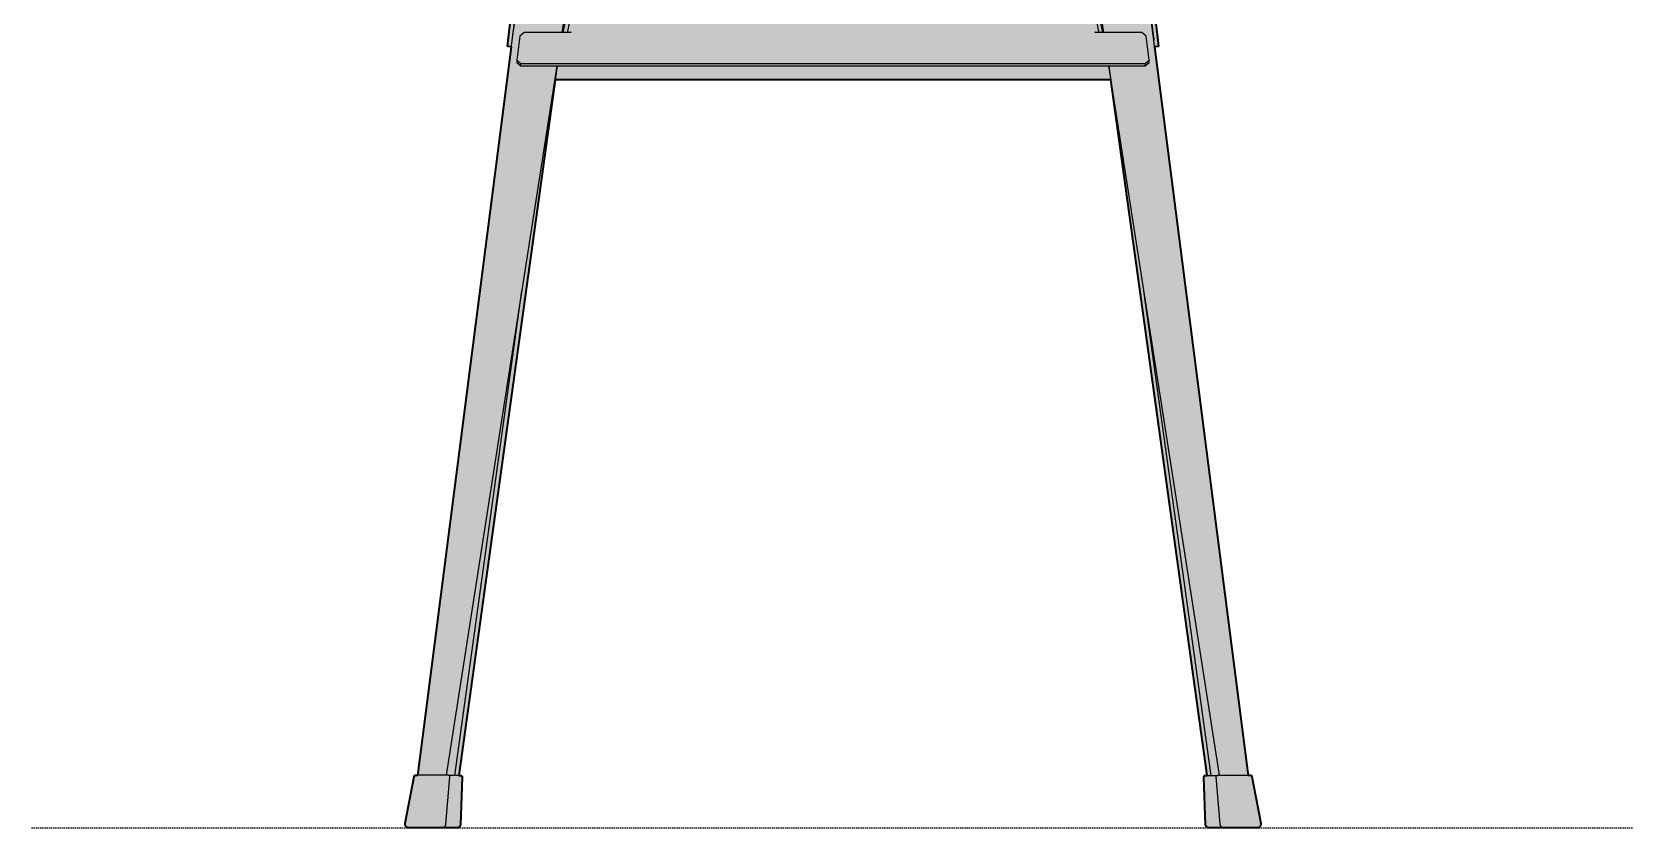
# Model space of a CAD drawing. Header units: millimetres. Extents: x 0 to 1796, y -875 to 809.
# Drawn here: x 0 to 814, y 0 to 404 of the extents above; entities that cross this region are included whole.
import ezdxf

# ---------------------------------------------------------------- set-up
doc = ezdxf.new("R2010")
doc.units = ezdxf.units.MM
doc.linetypes.add('Dots', pattern=[1, 0, -1])
doc.layers.add('Blocks', color=7, linetype='Continuous')
doc.layers.add('Blocks$Fill', color=7, linetype='Continuous', true_color=0xffffff)
for name, color, linetype, lineweight, true_color in [('Blocks$Inner', 7, 'Continuous', 25, 0x007f00), ('Blocks$Outline', 7, 'Continuous', 35, 0xff3f3f), ('Groud', 7, 'Dots', 25, 0x243775)]:
    doc.layers.add(name, color=color, linetype=linetype, lineweight=lineweight, true_color=true_color)

# ---------------------------------------------------------------- blocks, each defined once
blk = doc.blocks.new('Result Dining Chair Front')
at = {"layer": 'Blocks$Fill'}
h = blk.add_hatch(color=256, dxfattribs=at)
h.paths.add_polyline_path([(258.42, 628.33), (233.6, 632.65), (225.09, 634.35), (223.87, 634.62), (222.66, 634.93), (221.46, 635.28), (220.27, 635.66), (219.09, 636.08), (217.93, 636.54), (216.78, 637.03), (215.65, 637.56), (214.38, 638.2), (213.14, 638.89), (211.92, 639.62), (210.72, 640.4), (209.55, 641.21), (208.41, 642.06), (207.3, 642.95), (206.22, 643.87), (205.17, 644.84), (204.16, 645.83), (203.18, 646.87), (202.23, 647.93), (201.33, 649.03), (200.67, 649.86), (200.04, 650.71), (199.43, 651.58), (198.84, 652.47), (198.28, 653.37), (197.73, 654.29), (197.21, 655.22), (196.71, 656.17), (196.24, 657.12), (195.79, 658.09), (195.37, 659.07), (194.97, 660.06), (194.6, 661.06), (194.25, 662.06), (193.93, 663.07), (193.64, 664.09), (193.3, 665.4), (193.02, 666.71), (192.89, 667.36), (192.78, 668.01), (192.67, 668.67), (192.58, 669.32), (192.5, 669.98), (192.44, 670.63), (192.38, 671.29), (192.34, 671.96), (192.28, 673.29), (192.27, 674.64), (192.51, 697.75), (193.27, 714.4), (194.54, 731.01), (196.35, 747.58), (198.66, 764.08), (201.5, 780.5), (201.72, 781.51), (201.97, 782.51), (202.25, 783.5), (202.57, 784.49), (202.92, 785.46), (203.3, 786.42), (203.71, 787.36), (204.16, 788.29), (204.64, 789.21), (205.15, 790.11), (205.68, 790.99), (206.25, 791.85), (206.85, 792.69), (207.47, 793.51), (208.12, 794.31), (208.8, 795.09), (209.51, 795.85), (210.24, 796.58), (210.99, 797.28), (211.77, 797.96), (212.57, 798.61), (213.39, 799.24), (214.23, 799.84), (215.09, 800.4), (215.97, 800.94), (216.87, 801.45), (217.78, 801.93), (218.71, 802.38), (219.66, 802.79), (220.62, 803.18), (221.56, 803.52), (222.51, 803.83), (223.46, 804.1), (224.43, 804.35), (225.41, 804.56), (226.39, 804.75), (227.38, 804.9), (228.37, 805.02), (229.36, 805.1), (230.36, 805.15), (304.25, 808.42), (407.02, 808.9), (534.04, 807.62), (584.67, 805.1), (585.67, 805.02), (586.66, 804.9), (587.64, 804.75), (588.63, 804.56), (589.6, 804.35), (590.57, 804.1), (591.53, 803.83), (592.48, 803.52), (593.42, 803.18), (594.37, 802.79), (595.32, 802.38), (596.25, 801.93), (597.16, 801.45), (598.06, 800.94), (598.94, 800.4), (599.8, 799.84), (600.65, 799.24), (601.47, 798.61), (602.27, 797.96), (603.04, 797.28), (603.8, 796.58), (604.53, 795.85), (605.23, 795.09), (605.91, 794.31), (606.56, 793.51), (607.19, 792.69), (607.78, 791.85), (608.35, 790.99), (608.89, 790.11), (609.4, 789.21), (609.87, 788.29), (610.32, 787.36), (610.73, 786.42), (611.12, 785.46), (611.47, 784.49), (611.78, 783.5), (612.07, 782.51), (612.32, 781.51), (612.53, 780.5), (615.37, 764.08), (617.69, 747.58), (619.49, 731.01), (620.77, 714.4), (621.52, 697.75), (621.76, 681.09), (621.75, 673.29), (621.7, 671.96), (621.65, 671.29), (621.6, 670.63), (621.53, 669.98), (621.45, 669.32), (621.36, 668.67), (621.26, 668.01), (621.14, 667.36), (621.02, 666.71), (620.73, 665.4), (620.39, 664.09), (620.1, 663.07), (619.78, 662.06), (619.44, 661.06), (619.06, 660.06), (618.67, 659.07), (618.24, 658.09), (617.79, 657.12), (617.32, 656.17), (616.82, 655.22), (616.3, 654.29), (615.76, 653.37), (615.19, 652.47), (614.6, 651.58), (613.99, 650.71), (613.36, 649.86), (612.71, 649.03), (611.8, 647.93), (610.85, 646.87), (609.87, 645.83), (608.86, 644.84), (607.81, 643.87), (606.73, 642.95), (605.62, 642.06), (604.48, 641.21), (603.31, 640.4), (602.12, 639.62), (600.89, 638.89), (599.65, 638.2), (598.38, 637.56), (597.25, 637.03), (596.1, 636.54), (594.94, 636.08), (593.76, 635.66), (592.58, 635.28), (591.38, 634.93), (590.17, 634.62), (588.95, 634.35), (580.43, 632.65), (559.9, 628.97), (555.61, 628.33), (555.26, 601.27), (555.71, 573.48), (559.98, 477.44), (581.82, 479.76), (610.01, 483.78), (621.86, 485.74), (622.31, 485.8), (622.76, 485.84), (623.21, 485.88), (623.64, 485.9), (624.07, 485.92), (624.49, 485.93), (624.9, 485.92), (625.3, 485.91), (625.7, 485.89), (626.09, 485.86), (626.47, 485.81), (626.84, 485.76), (627.21, 485.7), (627.57, 485.63), (627.92, 485.55), (628.26, 485.47), (628.6, 485.37), (628.93, 485.26), (629.25, 485.14), (629.56, 485.02), (629.86, 484.88), (630.01, 484.81), (630.16, 484.74), (630.3, 484.66), (630.45, 484.59), (630.59, 484.51), (630.73, 484.42), (630.87, 484.34), (631, 484.25), (631.14, 484.16), (631.27, 484.07), (631.4, 483.98), (631.53, 483.88), (631.65, 483.79), (631.78, 483.69), (631.9, 483.58), (632.02, 483.48), (632.14, 483.37), (632.25, 483.26), (632.37, 483.15), (632.48, 483.04), (632.59, 482.92), (632.7, 482.8), (632.81, 482.68), (632.91, 482.56), (633.01, 482.44), (633.11, 482.31), (633.21, 482.18), (633.31, 482.05), (633.5, 481.78), (633.68, 481.51), (633.85, 481.22), (634.01, 480.92), (634.17, 480.62), (634.32, 480.31), (634.46, 479.99), (634.59, 479.66), (634.71, 479.32), (634.83, 478.98), (634.94, 478.62), (635.04, 478.26), (635.13, 477.89), (635.22, 477.51), (635.29, 477.12), (635.36, 476.73), (635.42, 476.33), (635.47, 475.91), (635.52, 475.49), (635.55, 475.07), (635.58, 474.63), (635.6, 474.18), (635.61, 473.73), (635.61, 472.8), (635.58, 471.84), (635.55, 471.22), (635.5, 470.61), (635.44, 470.01), (635.36, 469.4), (635.27, 468.81), (635.16, 468.22), (635.04, 467.63), (634.89, 467.05), (634.74, 466.47), (634.56, 465.89), (634.38, 465.32), (634.17, 464.75), (633.95, 464.19), (633.71, 463.62), (633.46, 463.06), (633.18, 462.49), (632.8, 461.76), (632.4, 461.04), (631.97, 460.34), (631.51, 459.65), (631.04, 458.97), (630.54, 458.32), (630.02, 457.68), (629.48, 457.06), (628.8, 456.32), (628.1, 455.6), (627.38, 454.9), (626.65, 454.21), (625.9, 453.54), (625.13, 452.89), (624.35, 452.25), (623.55, 451.64), (622.74, 451.04), (621.92, 450.46), (621.08, 449.9), (620.23, 449.36), (619.37, 448.84), (618.5, 448.34), (617.62, 447.86), (616.06, 447.07), (614.35, 446.28), (613.26, 445.81), (612.16, 445.37), (611.05, 444.95), (609.93, 444.55), (608.8, 444.18), (607.66, 443.84), (606.52, 443.52), (603.64, 442.77), (600.75, 442.07), (597.84, 441.42), (594.92, 440.83), (592, 440.29), (589.06, 439.79), (586.12, 439.36), (583.17, 438.97), (571.39, 437.66), (571.5, 428.91), (571.47, 427.46), (571.42, 426.02), (571.33, 424.58), (571.23, 423.14), (570.68, 417.41), (570.62, 415.97), (570.61, 414.52), (570.64, 413.08), (570.73, 411.64), (570.86, 410.21), (571.04, 408.78), (572.33, 398.6), (572.46, 397.04), (570.44, 396.97), (618.01, 26.78), (619.17, 26.78), (619.2, 26.78), (619.23, 26.78), (619.25, 26.77), (619.28, 26.77), (619.31, 26.76), (619.34, 26.76), (619.36, 26.75), (619.39, 26.74), (619.42, 26.73), (619.44, 26.72), (619.47, 26.71), (619.49, 26.7), (619.52, 26.69), (619.54, 26.67), (619.56, 26.66), (619.59, 26.65), (619.61, 26.63), (619.63, 26.61), (619.65, 26.6), (619.68, 26.58), (619.7, 26.56), (619.72, 26.54), (619.73, 26.52), (619.75, 26.5), (619.77, 26.48), (619.79, 26.45), (619.8, 26.43), (619.82, 26.41), (619.83, 26.38), (619.85, 26.36), (619.86, 26.34), (619.87, 26.31), (619.88, 26.29), (619.89, 26.26), (619.9, 26.23), (619.91, 26.21), (619.92, 26.18), (619.92, 26.15), (619.93, 26.13), (624.35, 2.49), (624.37, 2.43), (624.38, 2.36), (624.39, 2.29), (624.4, 2.22), (624.41, 2.15), (624.41, 2.08), (624.41, 2.02), (624.41, 1.95), (624.41, 1.88), (624.4, 1.81), (624.39, 1.74), (624.38, 1.67), (624.37, 1.61), (624.36, 1.54), (624.34, 1.47), (624.32, 1.41), (624.3, 1.34), (624.28, 1.28), (624.25, 1.21), (624.22, 1.15), (624.19, 1.09), (624.16, 1.03), (624.13, 0.97), (624.09, 0.91), (624.05, 0.85), (624.01, 0.8), (623.97, 0.74), (623.92, 0.69), (623.88, 0.64), (623.83, 0.59), (623.78, 0.54), (623.73, 0.5), (623.68, 0.45), (623.62, 0.41), (623.57, 0.37), (623.51, 0.33), (623.45, 0.29), (623.4, 0.26), (623.33, 0.23), (623.27, 0.2), (623.21, 0.17), (623.15, 0.14), (623.08, 0.12), (623.02, 0.09), (622.95, 0.07), (622.89, 0.06), (622.82, 0.04), (622.75, 0.03), (622.68, 0.02), (622.62, 0.01), (622.55, 0), (622.48, 0), (622.41, 0), (605.77, 0), (598.26, -0.01), (598.21, -0.01), (598.16, 0), (598.12, 0), (598.07, 0.01), (598.02, 0.01), (597.97, 0.02), (597.93, 0.03), (597.88, 0.04), (597.83, 0.05), (597.79, 0.06), (597.74, 0.07), (597.69, 0.09), (597.65, 0.1), (597.6, 0.12), (597.56, 0.14), (597.51, 0.16), (597.47, 0.18), (597.42, 0.2), (597.38, 0.22), (597.34, 0.24), (597.3, 0.27), (597.25, 0.29), (597.21, 0.32), (597.17, 0.34), (597.13, 0.37), (597.1, 0.4), (597.06, 0.43), (597.02, 0.46), (596.99, 0.49), (596.95, 0.52), (596.92, 0.55), (596.89, 0.58), (596.86, 0.61), (596.83, 0.65), (596.8, 0.68), (596.77, 0.71), (596.74, 0.75), (596.71, 0.78), (596.68, 0.82), (596.66, 0.85), (596.63, 0.89), (596.61, 0.93), (596.59, 0.97), (596.56, 1.01), (596.54, 1.05), (596.52, 1.09), (596.5, 1.13), (596.48, 1.17), (596.46, 1.21), (596.45, 1.25), (596.43, 1.29), (596.42, 1.33), (596.4, 1.38), (596.39, 1.42), (596.38, 1.46), (596.36, 1.51), (596.35, 1.55), (596.34, 1.59), (596.34, 1.64), (596.33, 1.68), (596.32, 1.72), (596.32, 1.77), (596.31, 1.81), (595.49, 25.83), (595.48, 25.86), (595.49, 25.88), (595.49, 25.9), (595.49, 25.91), (595.49, 25.93), (595.49, 25.95), (595.49, 25.97), (595.5, 25.99), (595.5, 26), (595.5, 26.02), (595.51, 26.04), (595.51, 26.06), (595.52, 26.08), (595.52, 26.1), (595.53, 26.11), (595.53, 26.13), (595.54, 26.15), (595.55, 26.17), (595.56, 26.18), (595.57, 26.2), (595.57, 26.22), (595.58, 26.24), (595.59, 26.25), (595.6, 26.27), (595.61, 26.29), (595.62, 26.3), (595.64, 26.32), (595.65, 26.34), (595.66, 26.35), (595.67, 26.37), (595.69, 26.38), (595.7, 26.4), (595.71, 26.41), (595.73, 26.43), (595.74, 26.44), (595.76, 26.45), (595.77, 26.47), (595.79, 26.48), (595.8, 26.49), (595.82, 26.5), (595.83, 26.51), (595.85, 26.52), (595.87, 26.53), (595.88, 26.54), (595.9, 26.55), (595.92, 26.56), (595.93, 26.57), (595.95, 26.58), (595.97, 26.59), (595.98, 26.59), (596, 26.6), (596.02, 26.61), (596.04, 26.61), (596.05, 26.62), (596.07, 26.62), (596.09, 26.63), (596.11, 26.63), (596.12, 26.64), (596.14, 26.64), (596.16, 26.64), (596.18, 26.65), (596.19, 26.65), (596.21, 26.65), (597.01, 26.65), (597.21, 26.65), (548.13, 380.21), (407.02, 380.21), (265.9, 380.21), (216.82, 26.65), (217.82, 26.65), (217.84, 26.65), (217.86, 26.65), (217.87, 26.64), (217.89, 26.64), (217.91, 26.64), (217.93, 26.63), (217.94, 26.63), (217.96, 26.62), (217.98, 26.62), (218, 26.61), (218.01, 26.61), (218.03, 26.6), (218.05, 26.59), (218.07, 26.59), (218.08, 26.58), (218.1, 26.57), (218.12, 26.56), (218.13, 26.55), (218.15, 26.54), (218.17, 26.53), (218.18, 26.52), (218.2, 26.51), (218.22, 26.5), (218.23, 26.49), (218.25, 26.48), (218.26, 26.47), (218.28, 26.45), (218.29, 26.44), (218.31, 26.43), (218.32, 26.41), (218.33, 26.4), (218.35, 26.38), (218.36, 26.37), (218.37, 26.35), (218.39, 26.34), (218.4, 26.32), (218.41, 26.3), (218.42, 26.29), (218.43, 26.27), (218.44, 26.25), (218.45, 26.24), (218.46, 26.22), (218.47, 26.2), (218.48, 26.18), (218.48, 26.17), (218.49, 26.15), (218.5, 26.13), (218.5, 26.11), (218.51, 26.1), (218.52, 26.08), (218.52, 26.06), (218.53, 26.04), (218.53, 26.02), (218.53, 26), (218.54, 25.99), (218.54, 25.97), (218.54, 25.95), (218.54, 25.93), (218.55, 25.91), (218.55, 25.9), (218.55, 25.88), (218.55, 25.86), (218.55, 25.84), (217.72, 1.81), (217.72, 1.77), (217.71, 1.72), (217.7, 1.68), (217.7, 1.64), (217.69, 1.59), (217.68, 1.55), (217.67, 1.51), (217.66, 1.46), (217.64, 1.42), (217.63, 1.38), (217.62, 1.33), (217.6, 1.29), (217.59, 1.25), (217.57, 1.21), (217.55, 1.17), (217.53, 1.13), (217.51, 1.09), (217.49, 1.05), (217.47, 1.01), (217.45, 0.97), (217.42, 0.93), (217.4, 0.89), (217.37, 0.85), (217.35, 0.82), (217.32, 0.78), (217.29, 0.75), (217.27, 0.71), (217.24, 0.68), (217.21, 0.65), (217.18, 0.61), (217.15, 0.58), (217.12, 0.55), (217.08, 0.52), (217.05, 0.49), (217.01, 0.46), (216.97, 0.43), (216.94, 0.4), (216.9, 0.37), (216.86, 0.34), (216.82, 0.32), (216.78, 0.29), (216.74, 0.27), (216.69, 0.24), (216.65, 0.22), (216.61, 0.2), (216.56, 0.18), (216.52, 0.16), (216.48, 0.14), (216.43, 0.12), (216.38, 0.1), (216.34, 0.09), (216.29, 0.07), (216.25, 0.06), (216.2, 0.05), (216.15, 0.04), (216.11, 0.03), (216.06, 0.02), (216.01, 0.01), (215.96, 0.01), (215.92, 0), (215.87, 0), (215.82, -0.01), (215.77, -0.01), (215.73, -0.01), (208.26, 0), (191.55, 0), (191.49, 0), (191.42, 0.01), (191.35, 0.02), (191.28, 0.03), (191.21, 0.04), (191.15, 0.06), (191.08, 0.07), (191.01, 0.09), (190.95, 0.12), (190.89, 0.14), (190.82, 0.17), (190.76, 0.2), (190.7, 0.23), (190.64, 0.26), (190.58, 0.29), (190.52, 0.33), (190.46, 0.37), (190.41, 0.41), (190.35, 0.45), (190.3, 0.5), (190.25, 0.54), (190.2, 0.59), (190.15, 0.64), (190.11, 0.69), (190.06, 0.74), (190.02, 0.8), (189.98, 0.85), (189.94, 0.91), (189.91, 0.97), (189.87, 1.03), (189.84, 1.09), (189.81, 1.15), (189.78, 1.21), (189.76, 1.28), (189.73, 1.34), (189.71, 1.41), (189.69, 1.47), (189.68, 1.54), (189.66, 1.61), (189.65, 1.67), (189.64, 1.74), (189.63, 1.81), (189.63, 1.88), (189.62, 1.95), (189.62, 2.02), (189.62, 2.08), (189.63, 2.15), (189.63, 2.22), (189.64, 2.29), (189.65, 2.36), (189.67, 2.43), (189.68, 2.49), (194.1, 26.13), (194.11, 26.15), (194.11, 26.18), (194.12, 26.21), (194.13, 26.23), (194.14, 26.26), (194.15, 26.29), (194.16, 26.31), (194.17, 26.34), (194.19, 26.36), (194.2, 26.38), (194.21, 26.41), (194.23, 26.43), (194.25, 26.45), (194.26, 26.48), (194.28, 26.5), (194.3, 26.52), (194.32, 26.54), (194.34, 26.56), (194.36, 26.58), (194.38, 26.6), (194.4, 26.61), (194.42, 26.63), (194.44, 26.65), (194.47, 26.66), (194.49, 26.67), (194.52, 26.69), (194.54, 26.7), (194.57, 26.71), (194.59, 26.72), (194.62, 26.73), (194.64, 26.74), (194.67, 26.75), (194.7, 26.76), (194.72, 26.76), (194.75, 26.77), (194.78, 26.77), (194.81, 26.78), (194.83, 26.78), (194.86, 26.78), (194.89, 26.78), (196.03, 26.78), (243.59, 396.97), (241.57, 397.04), (242.05, 401.59), (243.17, 410.21), (243.3, 411.64), (243.39, 413.08), (243.43, 414.52), (243.42, 415.97), (243.36, 417.41), (243.25, 418.84), (242.7, 424.58), (242.62, 426.02), (242.56, 427.46), (242.53, 428.91), (242.53, 430.35), (242.64, 437.66), (227.92, 439.36), (224.97, 439.79), (222.04, 440.29), (219.11, 440.83), (216.19, 441.42), (213.29, 442.07), (210.39, 442.77), (207.52, 443.52), (206.37, 443.84), (205.24, 444.18), (204.11, 444.55), (202.99, 444.95), (201.87, 445.37), (200.77, 445.81), (199.68, 446.28), (198.25, 446.94), (197.3, 447.41), (195.53, 448.34), (194.66, 448.84), (193.8, 449.36), (192.95, 449.9), (192.11, 450.46), (191.29, 451.04), (190.48, 451.64), (189.68, 452.25), (188.9, 452.89), (188.13, 453.54), (187.38, 454.21), (186.65, 454.9), (185.93, 455.6), (185.23, 456.32), (184.55, 457.06), (184.01, 457.68), (183.49, 458.32), (182.99, 458.97), (182.52, 459.65), (182.06, 460.34), (181.63, 461.04), (181.23, 461.76), (180.85, 462.49), (180.58, 463.06), (180.32, 463.62), (180.08, 464.19), (179.86, 464.75), (179.66, 465.32), (179.47, 465.89), (179.3, 466.47), (179.14, 467.05), (179, 467.63), (178.87, 468.22), (178.76, 468.81), (178.67, 469.4), (178.59, 470.01), (178.53, 470.61), (178.48, 471.22), (178.45, 471.84), (178.42, 472.8), (178.42, 473.73), (178.43, 474.18), (178.45, 474.63), (178.48, 475.07), (178.51, 475.49), (178.56, 475.91), (178.61, 476.33), (178.67, 476.73), (178.74, 477.12), (178.82, 477.51), (178.9, 477.89), (178.99, 478.26), (179.09, 478.62), (179.2, 478.98), (179.32, 479.32), (179.44, 479.66), (179.58, 479.99), (179.72, 480.31), (179.86, 480.62), (180.02, 480.92), (180.18, 481.22), (180.36, 481.51), (180.53, 481.78), (180.72, 482.05), (180.82, 482.18), (180.92, 482.31), (181.02, 482.44), (181.12, 482.56), (181.23, 482.68), (181.33, 482.8), (181.44, 482.92), (181.55, 483.04), (181.66, 483.15), (181.78, 483.26), (181.89, 483.37), (182.01, 483.48), (182.13, 483.58), (182.26, 483.69), (182.38, 483.79), (182.51, 483.88), (182.63, 483.98), (182.76, 484.07), (182.9, 484.16), (183.03, 484.25), (183.17, 484.34), (183.3, 484.42), (183.44, 484.51), (183.58, 484.59), (183.73, 484.66), (183.87, 484.74), (184.02, 484.81), (184.17, 484.88), (184.47, 485.02), (184.79, 485.14), (185.11, 485.26), (185.44, 485.37), (185.77, 485.47), (186.11, 485.55), (186.46, 485.63), (186.82, 485.7), (187.19, 485.76), (187.56, 485.81), (187.94, 485.86), (188.33, 485.89), (188.73, 485.91), (189.13, 485.92), (189.55, 485.93), (189.97, 485.92), (190.39, 485.9), (190.83, 485.88), (191.27, 485.84), (191.72, 485.8), (192.18, 485.74), (192.64, 485.68), (232.21, 479.76), (242.13, 478.64), (254.05, 477.44), (258.37, 574.64)], flags=0)
h.paths.add_polyline_path([(569.39, 437.44), (567.77, 437.26), (568.92, 420.08), (569.23, 422.95), (569.34, 424.4), (569.43, 425.84), (569.48, 427.29), (569.51, 428.74), (569.51, 430.19)], flags=0)
h.paths.add_polyline_path([(277.44, 434), (277.01, 426.9), (290.42, 426.9), (290.43, 426.9), (290.45, 426.91), (290.46, 426.91), (290.47, 426.91), (290.48, 426.91), (290.5, 426.91), (290.51, 426.91), (290.52, 426.92), (290.53, 426.92), (290.54, 426.92), (290.55, 426.92), (290.56, 426.93), (290.58, 426.93), (290.59, 426.94), (290.6, 426.94), (290.61, 426.94), (290.62, 426.95), (290.63, 426.95), (290.64, 426.96), (290.66, 426.97), (290.67, 426.97), (290.68, 426.98), (290.69, 426.99), (290.7, 426.99), (290.71, 427), (290.72, 427.01), (290.73, 427.02), (290.74, 427.02), (290.75, 427.03), (290.76, 427.04), (290.77, 427.05), (290.78, 427.06), (290.79, 427.07), (290.79, 427.08), (290.8, 427.09), (290.81, 427.1), (290.82, 427.11), (290.83, 427.12), (290.83, 427.13), (290.84, 427.14), (290.85, 427.15), (290.85, 427.16), (290.86, 427.17), (290.86, 427.18), (290.87, 427.2), (290.88, 427.21), (290.88, 427.22), (290.88, 427.23), (290.89, 427.24), (290.89, 427.25), (290.9, 427.26), (290.9, 427.28), (290.9, 427.29), (290.9, 427.3), (290.91, 427.31), (290.91, 427.32), (290.91, 427.33), (290.91, 427.34), (290.91, 427.36), (290.91, 427.37), (290.92, 427.38), (290.92, 427.39), (290.92, 427.4), (290.92, 432.85)], flags=0)
h.paths.add_polyline_path([(523.12, 432.85), (523.12, 427.39), (523.12, 427.38), (523.12, 427.37), (523.12, 427.36), (523.12, 427.34), (523.12, 427.33), (523.12, 427.32), (523.13, 427.31), (523.13, 427.3), (523.13, 427.29), (523.13, 427.28), (523.14, 427.26), (523.14, 427.25), (523.14, 427.24), (523.15, 427.23), (523.15, 427.22), (523.16, 427.21), (523.16, 427.2), (523.17, 427.18), (523.17, 427.17), (523.18, 427.16), (523.19, 427.15), (523.19, 427.14), (523.2, 427.13), (523.21, 427.12), (523.21, 427.11), (523.22, 427.1), (523.23, 427.09), (523.24, 427.08), (523.25, 427.07), (523.26, 427.06), (523.26, 427.05), (523.27, 427.04), (523.28, 427.03), (523.29, 427.02), (523.3, 427.02), (523.31, 427.01), (523.32, 427), (523.33, 426.99), (523.34, 426.99), (523.35, 426.98), (523.37, 426.97), (523.38, 426.97), (523.39, 426.96), (523.4, 426.95), (523.41, 426.95), (523.42, 426.94), (523.43, 426.94), (523.44, 426.94), (523.46, 426.93), (523.47, 426.93), (523.48, 426.92), (523.49, 426.92), (523.5, 426.92), (523.51, 426.92), (523.53, 426.91), (523.54, 426.91), (523.55, 426.91), (523.56, 426.91), (523.57, 426.91), (523.58, 426.91), (523.59, 426.91), (523.62, 426.9), (528.69, 426.9), (537.03, 426.9), (536.6, 434)], flags=0)
h.paths.add_polyline_path([(246.27, 437.26), (244.64, 437.44), (244.52, 428.74), (244.55, 427.29), (244.61, 425.84), (244.69, 424.4), (244.8, 422.95), (244.94, 421.51), (245.11, 420.08)], flags=0)
h.paths.add_polyline_path([(293.42, 432.64), (293.41, 426.9), (293.41, 426.82), (293.41, 426.73), (293.4, 426.65), (293.39, 426.56), (293.37, 426.48), (319.92, 426.48), (324.11, 426.64), (328.29, 426.9), (407.02, 426.9), (485.74, 426.9), (489.93, 426.64), (494.12, 426.48), (520.66, 426.48), (520.64, 426.65), (520.63, 426.73), (520.62, 426.82), (520.62, 426.9), (520.62, 426.99), (520.62, 432.64), (466.27, 429.13), (446.65, 428.6), (407.02, 428.57), (347.76, 429.13), (308.59, 431.35), (293.42, 432.64)], flags=0)
h.paths.add_polyline_path([(407.02, 471.88), (479.36, 472.53), (506.2, 473.61), (532.42, 475.16), (534.9, 475.36), (532.02, 624.97), (503.33, 621.82), (488.06, 620.63), (472.61, 619.75), (457.15, 619.18), (407.02, 618.75), (341.42, 619.75), (325.97, 620.63), (310.7, 621.82), (295.47, 623.32), (282.01, 624.97), (279.13, 475.36), (307.84, 473.61), (334.68, 472.53), (361.81, 471.92)], flags=0)
at = {"layer": 'Blocks$Inner'}
for points in [[(243.59, 396.97), (241.57, 397.04), (241.7, 398.6), (241.89, 400.17), (241.89, 400.23), (242.05, 401.59), (242.99, 408.78), (243.17, 410.21), (243.3, 411.64), (243.39, 413.08), (243.43, 414.52), (243.42, 415.97), (243.36, 417.41), (243.25, 418.84), (243.1, 420.27), (242.94, 421.7), (242.81, 423.14), (242.7, 424.58), (242.62, 426.02), (242.56, 427.46), (242.53, 428.91), (242.53, 430.35), (242.55, 431.79), (242.64, 437.66)], [(244.64, 437.44), (244.55, 431.63), (244.52, 430.19), (244.52, 428.74), (244.55, 427.29), (244.61, 425.84), (244.69, 424.4), (244.8, 422.95), (244.94, 421.51), (245.11, 420.08), (245.26, 418.65), (245.36, 417.22), (245.41, 415.78), (245.42, 414.35), (245.38, 412.91), (245.3, 411.48), (245.16, 410.05), (244.98, 408.62), (244.06, 401.55)], [(269.92, 404.16), (270.38, 406.6), (272.55, 417.89), (273.59, 423.55), (274.5, 429.23), (275.21, 434.19)], [(277.21, 434.02), (276.5, 429.08), (275.58, 423.4), (274.54, 417.73), (272.38, 406.44), (271.95, 404.16)], [(536.82, 434.02), (537.53, 429.08), (538.45, 423.4), (539.49, 417.73), (541.65, 406.44), (542.08, 404.16)], [(544.11, 404.16), (543.65, 406.6), (541.48, 417.89), (540.45, 423.55), (539.53, 429.23), (538.82, 434.19)], [(569.39, 437.44), (569.49, 431.63), (569.51, 430.19), (569.51, 428.74), (569.48, 427.29), (569.43, 425.84), (569.34, 424.4), (569.23, 422.95), (569.09, 421.51), (568.92, 420.08), (568.77, 418.65), (568.67, 417.22), (568.62, 415.78), (568.61, 414.35), (568.65, 412.91), (568.74, 411.48), (568.87, 410.05), (569.05, 408.62), (569.97, 401.55)], [(570.44, 396.97), (572.46, 397.04), (572.33, 398.6), (572.15, 400.17), (572.14, 400.23), (571.98, 401.59), (571.04, 408.78), (570.86, 410.21), (570.73, 411.64), (570.64, 413.08), (570.61, 414.52), (570.62, 415.97), (570.68, 417.41), (570.78, 418.84), (570.94, 420.27), (571.09, 421.7), (571.23, 423.14), (571.33, 424.58), (571.42, 426.02), (571.47, 427.46), (571.5, 428.91), (571.51, 430.35), (571.49, 431.79), (571.39, 437.66)], [(196.02, 26.77), (196.17, 27.9), (247.08, 424.09)], [(269.44, 404.16), (272.48, 423.67)], [(618.01, 26.77), (617.87, 27.9), (566.96, 424.09)], [(544.6, 404.16), (541.56, 423.67)], [(274.02, 404.46), (273.99, 404.44), (273.96, 404.42), (273.94, 404.4), (273.91, 404.39), (273.88, 404.37), (273.85, 404.35), (273.82, 404.34), (273.8, 404.32), (273.77, 404.31), (273.74, 404.29), (273.71, 404.28), (273.68, 404.27), (273.65, 404.26), (273.62, 404.24), (273.59, 404.23), (273.56, 404.22), (273.53, 404.22), (273.5, 404.21), (273.46, 404.2), (273.43, 404.19), (273.4, 404.19), (273.37, 404.18), (273.34, 404.18), (273.31, 404.17), (273.28, 404.17), (273.25, 404.17), (273.22, 404.16), (273.19, 404.16), (273.16, 404.16), (273.13, 404.16), (273.1, 404.16), (273.07, 404.16), (250.09, 404.16), (247.86, 402.37), (246.32, 390.21), (248.32, 388.48), (282.44, 388.48), (285.34, 388.48), (407.01, 388.48), (407.02, 388.48), (407.02, 388.48), (528.69, 388.48), (531.59, 388.48), (565.71, 388.48), (567.71, 390.21), (566.18, 402.37), (563.94, 404.16), (540.96, 404.16), (540.93, 404.16), (540.9, 404.16), (540.87, 404.16), (540.84, 404.16), (540.81, 404.16), (540.78, 404.17), (540.75, 404.17), (540.72, 404.17), (540.69, 404.18), (540.66, 404.18), (540.63, 404.19), (540.6, 404.19), (540.57, 404.2), (540.54, 404.21), (540.51, 404.22), (540.48, 404.22), (540.45, 404.23), (540.42, 404.24), (540.39, 404.26), (540.36, 404.27), (540.33, 404.28), (540.3, 404.29), (540.27, 404.31), (540.24, 404.32), (540.21, 404.34), (540.18, 404.35), (540.15, 404.37), (540.12, 404.39), (540.1, 404.4), (540.07, 404.42), (540.04, 404.44), (540.02, 404.46)], [(244.06, 401.53), (243.89, 400.1)], [(569.98, 401.53), (570.14, 400.1)], [(210.63, 26.74), (266.81, 387.31)], [(266.88, 387.3), (216.82, 26.65)], [(246.32, 390.21), (246.32, 389.03), (248.32, 387.3), (282.44, 387.3), (285.34, 387.3), (407.01, 387.3), (407.02, 387.3), (407.02, 387.3), (528.69, 387.3), (531.59, 387.3), (565.71, 387.3), (567.71, 389.03), (567.71, 390.21)], [(248.32, 387.3), (248.32, 388.48)], [(547.15, 387.3), (597.21, 26.65)], [(603.4, 26.74), (547.22, 387.31)], [(565.71, 387.3), (565.71, 388.48)], [(548.13, 380.21), (531.59, 380.21), (528.69, 380.21), (407.02, 380.21), (407.02, 380.21), (407.01, 380.21), (285.34, 380.21), (282.44, 380.21), (265.9, 380.21)], [(214.8, 26.65), (248.98, 272.9)], [(599.23, 26.65), (565.05, 272.9)], [(208.26, 0), (213.88, -0.01), (215.73, -0.01), (215.77, -0.01), (215.82, -0.01), (215.87, 0), (215.92, 0), (215.96, 0.01), (216.01, 0.01), (216.06, 0.02), (216.11, 0.03), (216.15, 0.04), (216.2, 0.05), (216.25, 0.06), (216.29, 0.07), (216.34, 0.09), (216.38, 0.1), (216.43, 0.12), (216.48, 0.14), (216.52, 0.16), (216.56, 0.18), (216.61, 0.2), (216.65, 0.22), (216.69, 0.24), (216.74, 0.27), (216.78, 0.29), (216.82, 0.32), (216.86, 0.34), (216.9, 0.37), (216.94, 0.4), (216.97, 0.43), (217.01, 0.46), (217.05, 0.49), (217.08, 0.52), (217.12, 0.55), (217.15, 0.58), (217.18, 0.61), (217.21, 0.65), (217.24, 0.68), (217.27, 0.71), (217.29, 0.75), (217.32, 0.78), (217.35, 0.82), (217.37, 0.85), (217.4, 0.89), (217.42, 0.93), (217.45, 0.97), (217.47, 1.01), (217.49, 1.05), (217.51, 1.09), (217.53, 1.13), (217.55, 1.17), (217.57, 1.21), (217.59, 1.25), (217.6, 1.29), (217.62, 1.33), (217.63, 1.38), (217.64, 1.42), (217.66, 1.46), (217.67, 1.51), (217.68, 1.55), (217.69, 1.59), (217.7, 1.64), (217.7, 1.68), (217.71, 1.72), (217.72, 1.77), (217.72, 1.81), (218.55, 25.83), (218.55, 25.84), (218.55, 25.86), (218.55, 25.88), (218.55, 25.9), (218.55, 25.91), (218.54, 25.93), (218.54, 25.95), (218.54, 25.97), (218.54, 25.99), (218.53, 26), (218.53, 26.02), (218.53, 26.04), (218.52, 26.06), (218.52, 26.08), (218.51, 26.1), (218.5, 26.11), (218.5, 26.13), (218.49, 26.15), (218.48, 26.17), (218.48, 26.18), (218.47, 26.2), (218.46, 26.22), (218.45, 26.24), (218.44, 26.25), (218.43, 26.27), (218.42, 26.29), (218.41, 26.3), (218.4, 26.32), (218.39, 26.34), (218.37, 26.35), (218.36, 26.37), (218.35, 26.38), (218.33, 26.4), (218.32, 26.41), (218.31, 26.43), (218.29, 26.44), (218.28, 26.45), (218.26, 26.47), (218.25, 26.48), (218.23, 26.49), (218.22, 26.5), (218.2, 26.51), (218.18, 26.52), (218.17, 26.53), (218.15, 26.54), (218.13, 26.55), (218.12, 26.56), (218.1, 26.57), (218.08, 26.58), (218.07, 26.59), (218.05, 26.59), (218.03, 26.6), (218.01, 26.61), (218, 26.61), (217.98, 26.62), (217.96, 26.62), (217.94, 26.63), (217.93, 26.63), (217.91, 26.64), (217.89, 26.64), (217.87, 26.64), (217.86, 26.65), (217.84, 26.65), (217.82, 26.65), (217.02, 26.65), (216.48, 26.65), (211.93, 26.65)], [(605.77, 0), (600.15, -0.01), (598.31, -0.01), (598.26, -0.01), (598.21, -0.01), (598.16, 0), (598.12, 0), (598.07, 0.01), (598.02, 0.01), (597.97, 0.02), (597.93, 0.03), (597.88, 0.04), (597.83, 0.05), (597.79, 0.06), (597.74, 0.07), (597.69, 0.09), (597.65, 0.1), (597.6, 0.12), (597.56, 0.14), (597.51, 0.16), (597.47, 0.18), (597.42, 0.2), (597.38, 0.22), (597.34, 0.24), (597.3, 0.27), (597.25, 0.29), (597.21, 0.32), (597.17, 0.34), (597.13, 0.37), (597.1, 0.4), (597.06, 0.43), (597.02, 0.46), (596.99, 0.49), (596.95, 0.52), (596.92, 0.55), (596.89, 0.58), (596.86, 0.61), (596.83, 0.65), (596.8, 0.68), (596.77, 0.71), (596.74, 0.75), (596.71, 0.78), (596.68, 0.82), (596.66, 0.85), (596.63, 0.89), (596.61, 0.93), (596.59, 0.97), (596.56, 1.01), (596.54, 1.05), (596.52, 1.09), (596.5, 1.13), (596.48, 1.17), (596.46, 1.21), (596.45, 1.25), (596.43, 1.29), (596.42, 1.33), (596.4, 1.38), (596.39, 1.42), (596.38, 1.46), (596.36, 1.51), (596.35, 1.55), (596.34, 1.59), (596.34, 1.64), (596.33, 1.68), (596.32, 1.72), (596.32, 1.77), (596.31, 1.81), (595.49, 25.83), (595.48, 25.84), (595.48, 25.86), (595.49, 25.88), (595.49, 25.9), (595.49, 25.91), (595.49, 25.93), (595.49, 25.95), (595.49, 25.97), (595.5, 25.99), (595.5, 26), (595.5, 26.02), (595.51, 26.04), (595.51, 26.06), (595.52, 26.08), (595.52, 26.1), (595.53, 26.11), (595.53, 26.13), (595.54, 26.15), (595.55, 26.17), (595.56, 26.18), (595.57, 26.2), (595.57, 26.22), (595.58, 26.24), (595.59, 26.25), (595.6, 26.27), (595.61, 26.29), (595.62, 26.3), (595.64, 26.32), (595.65, 26.34), (595.66, 26.35), (595.67, 26.37), (595.69, 26.38), (595.7, 26.4), (595.71, 26.41), (595.73, 26.43), (595.74, 26.44), (595.76, 26.45), (595.77, 26.47), (595.79, 26.48), (595.8, 26.49), (595.82, 26.5), (595.83, 26.51), (595.85, 26.52), (595.87, 26.53), (595.88, 26.54), (595.9, 26.55), (595.92, 26.56), (595.93, 26.57), (595.95, 26.58), (595.97, 26.59), (595.98, 26.59), (596, 26.6), (596.02, 26.61), (596.04, 26.61), (596.05, 26.62), (596.07, 26.62), (596.09, 26.63), (596.11, 26.63), (596.12, 26.64), (596.14, 26.64), (596.16, 26.64), (596.18, 26.65), (596.19, 26.65), (596.21, 26.65), (597.01, 26.65), (597.55, 26.65), (602.11, 26.65)]]:
    blk.add_lwpolyline(points, dxfattribs=at)
for points in [[(210.25, 1.84), (212.3, 25.91), (212.3, 25.93), (212.3, 25.95), (212.3, 25.97), (212.3, 25.99), (212.3, 26.01), (212.3, 26.03), (212.3, 26.05), (212.29, 26.07), (212.29, 26.09), (212.29, 26.11), (212.29, 26.13), (212.28, 26.15), (212.28, 26.16), (212.27, 26.18), (212.27, 26.2), (212.26, 26.22), (212.26, 26.24), (212.25, 26.26), (212.24, 26.27), (212.24, 26.29), (212.23, 26.31), (212.22, 26.32), (212.21, 26.34), (212.21, 26.36), (212.2, 26.37), (212.19, 26.39), (212.18, 26.4), (212.17, 26.42), (212.16, 26.43), (212.15, 26.45), (212.14, 26.46), (212.13, 26.48), (212.12, 26.49), (212.11, 26.5), (212.09, 26.52), (212.08, 26.53), (212.07, 26.54), (212.06, 26.55), (212.05, 26.57), (212.03, 26.58), (212.02, 26.59), (212.01, 26.6), (211.99, 26.61), (211.98, 26.62), (211.97, 26.63), (211.95, 26.64), (211.94, 26.64), (211.93, 26.65), (211.91, 26.66), (211.9, 26.67), (211.89, 26.67), (211.87, 26.68), (211.86, 26.68), (211.84, 26.69), (211.83, 26.69), (211.82, 26.7), (211.8, 26.7), (211.79, 26.7), (211.78, 26.71), (211.76, 26.71), (211.73, 26.72), (211.7, 26.72), (211.68, 26.72), (211.65, 26.73), (211.59, 26.73), (211.49, 26.74), (194.89, 26.78), (194.86, 26.78), (194.83, 26.78), (194.81, 26.78), (194.78, 26.77), (194.75, 26.77), (194.72, 26.76), (194.7, 26.76), (194.67, 26.75), (194.64, 26.74), (194.62, 26.73), (194.59, 26.72), (194.57, 26.71), (194.54, 26.7), (194.52, 26.69), (194.49, 26.67), (194.47, 26.66), (194.44, 26.65), (194.42, 26.63), (194.4, 26.61), (194.38, 26.6), (194.36, 26.58), (194.34, 26.56), (194.32, 26.54), (194.3, 26.52), (194.28, 26.5), (194.26, 26.48), (194.25, 26.45), (194.23, 26.43), (194.21, 26.41), (194.2, 26.38), (194.19, 26.36), (194.17, 26.34), (194.16, 26.31), (194.15, 26.29), (194.14, 26.26), (194.13, 26.23), (194.12, 26.21), (194.11, 26.18), (194.11, 26.15), (194.1, 26.13), (189.68, 2.49), (189.67, 2.43), (189.65, 2.36), (189.64, 2.29), (189.63, 2.22), (189.63, 2.15), (189.62, 2.08), (189.62, 2.02), (189.62, 1.95), (189.63, 1.88), (189.63, 1.81), (189.64, 1.74), (189.65, 1.67), (189.66, 1.61), (189.68, 1.54), (189.69, 1.47), (189.71, 1.41), (189.73, 1.34), (189.76, 1.28), (189.78, 1.21), (189.81, 1.15), (189.84, 1.09), (189.87, 1.03), (189.91, 0.97), (189.94, 0.91), (189.98, 0.85), (190.02, 0.8), (190.06, 0.74), (190.11, 0.69), (190.15, 0.64), (190.2, 0.59), (190.25, 0.54), (190.3, 0.5), (190.35, 0.45), (190.41, 0.41), (190.46, 0.37), (190.52, 0.33), (190.58, 0.29), (190.64, 0.26), (190.7, 0.23), (190.76, 0.2), (190.82, 0.17), (190.89, 0.14), (190.95, 0.12), (191.01, 0.09), (191.08, 0.07), (191.15, 0.06), (191.21, 0.04), (191.28, 0.03), (191.35, 0.02), (191.42, 0.01), (191.49, 0), (191.55, 0), (191.62, 0), (191.94, 0), (192.02, 0), (193.2, 0), (206.26, 0), (208.26, 0), (208.33, 0), (208.4, 0), (208.47, 0.01), (208.54, 0.02), (208.61, 0.03), (208.67, 0.04), (208.74, 0.06), (208.81, 0.08), (208.87, 0.1), (208.94, 0.12), (209, 0.14), (209.07, 0.17), (209.13, 0.2), (209.19, 0.23), (209.25, 0.26), (209.31, 0.3), (209.37, 0.34), (209.43, 0.38), (209.48, 0.42), (209.54, 0.46), (209.59, 0.51), (209.64, 0.55), (209.69, 0.6), (209.74, 0.65), (209.78, 0.7), (209.83, 0.76), (209.87, 0.81), (209.91, 0.87), (209.95, 0.93), (209.98, 0.99), (210.02, 1.05), (210.05, 1.11), (210.08, 1.17), (210.11, 1.23), (210.13, 1.3), (210.16, 1.36), (210.18, 1.43), (210.2, 1.5), (210.21, 1.56), (210.23, 1.63), (210.24, 1.7), (210.25, 1.77)], [(603.78, 1.84), (601.74, 25.91), (601.73, 25.93), (601.73, 25.95), (601.73, 25.97), (601.73, 25.99), (601.73, 26.01), (601.73, 26.03), (601.74, 26.05), (601.74, 26.07), (601.74, 26.09), (601.74, 26.11), (601.75, 26.13), (601.75, 26.15), (601.76, 26.16), (601.76, 26.18), (601.77, 26.2), (601.77, 26.22), (601.78, 26.24), (601.78, 26.26), (601.79, 26.27), (601.8, 26.29), (601.8, 26.31), (601.81, 26.32), (601.82, 26.34), (601.83, 26.36), (601.84, 26.37), (601.84, 26.39), (601.85, 26.4), (601.86, 26.42), (601.87, 26.43), (601.88, 26.45), (601.89, 26.46), (601.9, 26.48), (601.92, 26.49), (601.93, 26.5), (601.94, 26.52), (601.95, 26.53), (601.96, 26.54), (601.97, 26.55), (601.99, 26.57), (602, 26.58), (602.01, 26.59), (602.03, 26.6), (602.04, 26.61), (602.05, 26.62), (602.07, 26.63), (602.08, 26.64), (602.09, 26.64), (602.11, 26.65), (602.12, 26.66), (602.13, 26.67), (602.15, 26.67), (602.16, 26.68), (602.17, 26.68), (602.19, 26.69), (602.2, 26.69), (602.22, 26.7), (602.23, 26.7), (602.24, 26.7), (602.26, 26.71), (602.27, 26.71), (602.3, 26.72), (602.33, 26.72), (602.36, 26.72), (602.38, 26.73), (602.44, 26.73), (602.55, 26.74), (619.14, 26.78), (619.17, 26.78), (619.2, 26.78), (619.23, 26.78), (619.25, 26.77), (619.28, 26.77), (619.31, 26.76), (619.34, 26.76), (619.36, 26.75), (619.39, 26.74), (619.42, 26.73), (619.44, 26.72), (619.47, 26.71), (619.49, 26.7), (619.52, 26.69), (619.54, 26.67), (619.56, 26.66), (619.59, 26.65), (619.61, 26.63), (619.63, 26.61), (619.65, 26.6), (619.68, 26.58), (619.7, 26.56), (619.72, 26.54), (619.73, 26.52), (619.75, 26.5), (619.77, 26.48), (619.79, 26.45), (619.8, 26.43), (619.82, 26.41), (619.83, 26.38), (619.85, 26.36), (619.86, 26.34), (619.87, 26.31), (619.88, 26.29), (619.89, 26.26), (619.9, 26.23), (619.91, 26.21), (619.92, 26.18), (619.92, 26.15), (619.93, 26.13), (624.35, 2.49), (624.37, 2.43), (624.38, 2.36), (624.39, 2.29), (624.4, 2.22), (624.41, 2.15), (624.41, 2.08), (624.41, 2.02), (624.41, 1.95), (624.41, 1.88), (624.4, 1.81), (624.39, 1.74), (624.38, 1.67), (624.37, 1.61), (624.36, 1.54), (624.34, 1.47), (624.32, 1.41), (624.3, 1.34), (624.28, 1.28), (624.25, 1.21), (624.22, 1.15), (624.19, 1.09), (624.16, 1.03), (624.13, 0.97), (624.09, 0.91), (624.05, 0.85), (624.01, 0.8), (623.97, 0.74), (623.92, 0.69), (623.88, 0.64), (623.83, 0.59), (623.78, 0.54), (623.73, 0.5), (623.68, 0.45), (623.62, 0.41), (623.57, 0.37), (623.51, 0.33), (623.45, 0.29), (623.4, 0.26), (623.33, 0.23), (623.27, 0.2), (623.21, 0.17), (623.15, 0.14), (623.08, 0.12), (623.02, 0.09), (622.95, 0.07), (622.89, 0.06), (622.82, 0.04), (622.75, 0.03), (622.68, 0.02), (622.62, 0.01), (622.55, 0), (622.48, 0), (622.41, 0), (622.1, 0), (622.01, 0), (620.84, 0), (607.77, 0), (605.77, 0), (605.7, 0), (605.63, 0), (605.56, 0.01), (605.5, 0.02), (605.43, 0.03), (605.36, 0.04), (605.29, 0.06), (605.22, 0.08), (605.16, 0.1), (605.09, 0.12), (605.03, 0.14), (604.96, 0.17), (604.9, 0.2), (604.84, 0.23), (604.78, 0.26), (604.72, 0.3), (604.66, 0.34), (604.6, 0.38), (604.55, 0.42), (604.49, 0.46), (604.44, 0.51), (604.39, 0.55), (604.34, 0.6), (604.29, 0.65), (604.25, 0.7), (604.2, 0.76), (604.16, 0.81), (604.12, 0.87), (604.08, 0.93), (604.05, 0.99), (604.01, 1.05), (603.98, 1.11), (603.95, 1.17), (603.92, 1.23), (603.9, 1.3), (603.88, 1.36), (603.86, 1.43), (603.84, 1.5), (603.82, 1.56), (603.81, 1.63), (603.79, 1.7), (603.79, 1.77)]]:
    blk.add_lwpolyline(points, close=True, dxfattribs=at)
at = {"layer": 'Blocks$Outline'}
for points in [[(241.57, 397.04), (241.7, 398.6), (241.89, 400.17), (241.89, 400.23), (242.05, 401.59), (242.99, 408.78), (243.17, 410.21), (243.3, 411.64), (243.39, 413.08), (243.43, 414.52), (243.42, 415.97), (243.36, 417.41), (243.25, 418.84), (243.1, 420.27), (242.94, 421.7), (242.81, 423.14), (242.7, 424.58), (242.62, 426.02), (242.56, 427.46), (242.53, 428.91), (242.53, 430.35), (242.55, 431.79), (242.64, 437.66)], [(571.39, 437.66), (571.49, 431.79), (571.51, 430.35), (571.5, 428.91), (571.47, 427.46), (571.42, 426.02), (571.33, 424.58), (571.23, 423.14), (571.09, 421.7), (570.94, 420.27), (570.78, 418.84), (570.68, 417.41), (570.62, 415.97), (570.61, 414.52), (570.64, 413.08), (570.73, 411.64), (570.86, 410.21), (571.04, 408.78), (571.98, 401.59), (572.14, 400.23), (572.15, 400.17), (572.33, 398.6), (572.46, 397.04)], [(196.03, 26.78), (196.17, 27.9), (243.59, 396.97)], [(243.59, 396.97), (241.57, 397.04)], [(572.46, 397.04), (570.44, 396.97)], [(570.44, 396.97), (617.87, 27.9), (618.01, 26.78)], [(265.9, 380.21), (216.82, 26.65)], [(407.02, 380.21), (407.01, 380.21), (285.34, 380.21), (282.44, 380.21), (265.9, 380.21)], [(548.13, 380.21), (531.59, 380.21), (528.69, 380.21), (407.02, 380.21), (407.02, 380.21)], [(597.21, 26.65), (548.13, 380.21)], [(208.26, 0), (206.26, 0), (193.2, 0), (192.02, 0), (191.94, 0), (191.62, 0), (191.55, 0), (191.49, 0), (191.42, 0.01), (191.35, 0.02), (191.28, 0.03), (191.21, 0.04), (191.15, 0.06), (191.08, 0.07), (191.01, 0.09), (190.95, 0.12), (190.89, 0.14), (190.82, 0.17), (190.76, 0.2), (190.7, 0.23), (190.64, 0.26), (190.58, 0.29), (190.52, 0.33), (190.46, 0.37), (190.41, 0.41), (190.35, 0.45), (190.3, 0.5), (190.25, 0.54), (190.2, 0.59), (190.15, 0.64), (190.11, 0.69), (190.06, 0.74), (190.02, 0.8), (189.98, 0.85), (189.94, 0.91), (189.91, 0.97), (189.87, 1.03), (189.84, 1.09), (189.81, 1.15), (189.78, 1.21), (189.76, 1.28), (189.73, 1.34), (189.71, 1.41), (189.69, 1.47), (189.68, 1.54), (189.66, 1.61), (189.65, 1.67), (189.64, 1.74), (189.63, 1.81), (189.63, 1.88), (189.62, 1.95), (189.62, 2.02), (189.62, 2.08), (189.63, 2.15), (189.63, 2.22), (189.64, 2.29), (189.65, 2.36), (189.67, 2.43), (189.68, 2.49), (194.1, 26.13), (194.11, 26.15), (194.11, 26.18), (194.12, 26.21), (194.13, 26.23), (194.14, 26.26), (194.15, 26.29), (194.16, 26.31), (194.17, 26.34), (194.19, 26.36), (194.2, 26.38), (194.21, 26.41), (194.23, 26.43), (194.25, 26.45), (194.26, 26.48), (194.28, 26.5), (194.3, 26.52), (194.32, 26.54), (194.34, 26.56), (194.36, 26.58), (194.38, 26.6), (194.4, 26.61), (194.42, 26.63), (194.44, 26.65), (194.47, 26.66), (194.49, 26.67), (194.52, 26.69), (194.54, 26.7), (194.57, 26.71), (194.59, 26.72), (194.62, 26.73), (194.64, 26.74), (194.67, 26.75), (194.7, 26.76), (194.72, 26.76), (194.75, 26.77), (194.78, 26.77), (194.81, 26.78), (194.83, 26.78), (194.86, 26.78), (194.89, 26.78), (196.03, 26.78)], [(216.82, 26.65), (217.02, 26.65), (217.82, 26.65), (217.84, 26.65), (217.86, 26.65), (217.87, 26.64), (217.89, 26.64), (217.91, 26.64), (217.93, 26.63), (217.94, 26.63), (217.96, 26.62), (217.98, 26.62), (218, 26.61), (218.01, 26.61), (218.03, 26.6), (218.05, 26.59), (218.07, 26.59), (218.08, 26.58), (218.1, 26.57), (218.12, 26.56), (218.13, 26.55), (218.15, 26.54), (218.17, 26.53), (218.18, 26.52), (218.2, 26.51), (218.22, 26.5), (218.23, 26.49), (218.25, 26.48), (218.26, 26.47), (218.28, 26.45), (218.29, 26.44), (218.31, 26.43), (218.32, 26.41), (218.33, 26.4), (218.35, 26.38), (218.36, 26.37), (218.37, 26.35), (218.39, 26.34), (218.4, 26.32), (218.41, 26.3), (218.42, 26.29), (218.43, 26.27), (218.44, 26.25), (218.45, 26.24), (218.46, 26.22), (218.47, 26.2), (218.48, 26.18), (218.48, 26.17), (218.49, 26.15), (218.5, 26.13), (218.5, 26.11), (218.51, 26.1), (218.52, 26.08), (218.52, 26.06), (218.53, 26.04), (218.53, 26.02), (218.53, 26), (218.54, 25.99), (218.54, 25.97), (218.54, 25.95), (218.54, 25.93), (218.55, 25.91), (218.55, 25.9), (218.55, 25.88), (218.55, 25.86), (218.55, 25.84), (218.55, 25.83), (217.72, 1.81), (217.72, 1.77), (217.71, 1.72), (217.7, 1.68), (217.7, 1.64), (217.69, 1.59), (217.68, 1.55), (217.67, 1.51), (217.66, 1.46), (217.64, 1.42), (217.63, 1.38), (217.62, 1.33), (217.6, 1.29), (217.59, 1.25), (217.57, 1.21), (217.55, 1.17), (217.53, 1.13), (217.51, 1.09), (217.49, 1.05), (217.47, 1.01), (217.45, 0.97), (217.42, 0.93), (217.4, 0.89), (217.37, 0.85), (217.35, 0.82), (217.32, 0.78), (217.29, 0.75), (217.27, 0.71), (217.24, 0.68), (217.21, 0.65), (217.18, 0.61), (217.15, 0.58), (217.12, 0.55), (217.08, 0.52), (217.05, 0.49), (217.01, 0.46), (216.97, 0.43), (216.94, 0.4), (216.9, 0.37), (216.86, 0.34), (216.82, 0.32), (216.78, 0.29), (216.74, 0.27), (216.69, 0.24), (216.65, 0.22), (216.61, 0.2), (216.56, 0.18), (216.52, 0.16), (216.48, 0.14), (216.43, 0.12), (216.38, 0.1), (216.34, 0.09), (216.29, 0.07), (216.25, 0.06), (216.2, 0.05), (216.15, 0.04), (216.11, 0.03), (216.06, 0.02), (216.01, 0.01), (215.96, 0.01), (215.92, 0), (215.87, 0), (215.82, -0.01), (215.77, -0.01), (215.73, -0.01), (213.88, -0.01), (208.26, 0)], [(605.77, 0), (600.15, -0.01), (598.31, -0.01), (598.26, -0.01), (598.21, -0.01), (598.16, 0), (598.12, 0), (598.07, 0.01), (598.02, 0.01), (597.97, 0.02), (597.93, 0.03), (597.88, 0.04), (597.83, 0.05), (597.79, 0.06), (597.74, 0.07), (597.69, 0.09), (597.65, 0.1), (597.6, 0.12), (597.56, 0.14), (597.51, 0.16), (597.47, 0.18), (597.42, 0.2), (597.38, 0.22), (597.34, 0.24), (597.3, 0.27), (597.25, 0.29), (597.21, 0.32), (597.17, 0.34), (597.13, 0.37), (597.1, 0.4), (597.06, 0.43), (597.02, 0.46), (596.99, 0.49), (596.95, 0.52), (596.92, 0.55), (596.89, 0.58), (596.86, 0.61), (596.83, 0.65), (596.8, 0.68), (596.77, 0.71), (596.74, 0.75), (596.71, 0.78), (596.68, 0.82), (596.66, 0.85), (596.63, 0.89), (596.61, 0.93), (596.59, 0.97), (596.56, 1.01), (596.54, 1.05), (596.52, 1.09), (596.5, 1.13), (596.48, 1.17), (596.46, 1.21), (596.45, 1.25), (596.43, 1.29), (596.42, 1.33), (596.4, 1.38), (596.39, 1.42), (596.38, 1.46), (596.36, 1.51), (596.35, 1.55), (596.34, 1.59), (596.34, 1.64), (596.33, 1.68), (596.32, 1.72), (596.32, 1.77), (596.31, 1.81), (595.49, 25.83), (595.48, 25.84), (595.48, 25.86), (595.49, 25.88), (595.49, 25.9), (595.49, 25.91), (595.49, 25.93), (595.49, 25.95), (595.49, 25.97), (595.5, 25.99), (595.5, 26), (595.5, 26.02), (595.51, 26.04), (595.51, 26.06), (595.52, 26.08), (595.52, 26.1), (595.53, 26.11), (595.53, 26.13), (595.54, 26.15), (595.55, 26.17), (595.56, 26.18), (595.57, 26.2), (595.57, 26.22), (595.58, 26.24), (595.59, 26.25), (595.6, 26.27), (595.61, 26.29), (595.62, 26.3), (595.64, 26.32), (595.65, 26.34), (595.66, 26.35), (595.67, 26.37), (595.69, 26.38), (595.7, 26.4), (595.71, 26.41), (595.73, 26.43), (595.74, 26.44), (595.76, 26.45), (595.77, 26.47), (595.79, 26.48), (595.8, 26.49), (595.82, 26.5), (595.83, 26.51), (595.85, 26.52), (595.87, 26.53), (595.88, 26.54), (595.9, 26.55), (595.92, 26.56), (595.93, 26.57), (595.95, 26.58), (595.97, 26.59), (595.98, 26.59), (596, 26.6), (596.02, 26.61), (596.04, 26.61), (596.05, 26.62), (596.07, 26.62), (596.09, 26.63), (596.11, 26.63), (596.12, 26.64), (596.14, 26.64), (596.16, 26.64), (596.18, 26.65), (596.19, 26.65), (596.21, 26.65), (597.01, 26.65), (597.21, 26.65)], [(618.01, 26.78), (619.14, 26.78), (619.17, 26.78), (619.2, 26.78), (619.23, 26.78), (619.25, 26.77), (619.28, 26.77), (619.31, 26.76), (619.34, 26.76), (619.36, 26.75), (619.39, 26.74), (619.42, 26.73), (619.44, 26.72), (619.47, 26.71), (619.49, 26.7), (619.52, 26.69), (619.54, 26.67), (619.56, 26.66), (619.59, 26.65), (619.61, 26.63), (619.63, 26.61), (619.65, 26.6), (619.68, 26.58), (619.7, 26.56), (619.72, 26.54), (619.73, 26.52), (619.75, 26.5), (619.77, 26.48), (619.79, 26.45), (619.8, 26.43), (619.82, 26.41), (619.83, 26.38), (619.85, 26.36), (619.86, 26.34), (619.87, 26.31), (619.88, 26.29), (619.89, 26.26), (619.9, 26.23), (619.91, 26.21), (619.92, 26.18), (619.92, 26.15), (619.93, 26.13), (624.35, 2.49), (624.37, 2.43), (624.38, 2.36), (624.39, 2.29), (624.4, 2.22), (624.41, 2.15), (624.41, 2.08), (624.41, 2.02), (624.41, 1.95), (624.41, 1.88), (624.4, 1.81), (624.39, 1.74), (624.38, 1.67), (624.37, 1.61), (624.36, 1.54), (624.34, 1.47), (624.32, 1.41), (624.3, 1.34), (624.28, 1.28), (624.25, 1.21), (624.22, 1.15), (624.19, 1.09), (624.16, 1.03), (624.13, 0.97), (624.09, 0.91), (624.05, 0.85), (624.01, 0.8), (623.97, 0.74), (623.92, 0.69), (623.88, 0.64), (623.83, 0.59), (623.78, 0.54), (623.73, 0.5), (623.68, 0.45), (623.62, 0.41), (623.57, 0.37), (623.51, 0.33), (623.45, 0.29), (623.4, 0.26), (623.33, 0.23), (623.27, 0.2), (623.21, 0.17), (623.15, 0.14), (623.08, 0.12), (623.02, 0.09), (622.95, 0.07), (622.89, 0.06), (622.82, 0.04), (622.75, 0.03), (622.68, 0.02), (622.62, 0.01), (622.55, 0), (622.48, 0), (622.41, 0), (622.1, 0), (622.01, 0), (620.84, 0), (607.77, 0), (605.77, 0)]]:
    blk.add_lwpolyline(points, dxfattribs=at)

msp = doc.modelspace()

# ---------------------------------------------------------------- linework, layer by layer
at = {"layer": 'Groud'}
msp.add_lwpolyline([(0, 0), (814.04, 0)], dxfattribs=at)

# ---------------------------------------------------------------- block references
at = {"layer": 'Blocks'}
msp.add_blockref('Result Dining Chair Front', (0, 0), dxfattribs=at)

doc.saveas('drawing.dxf')
